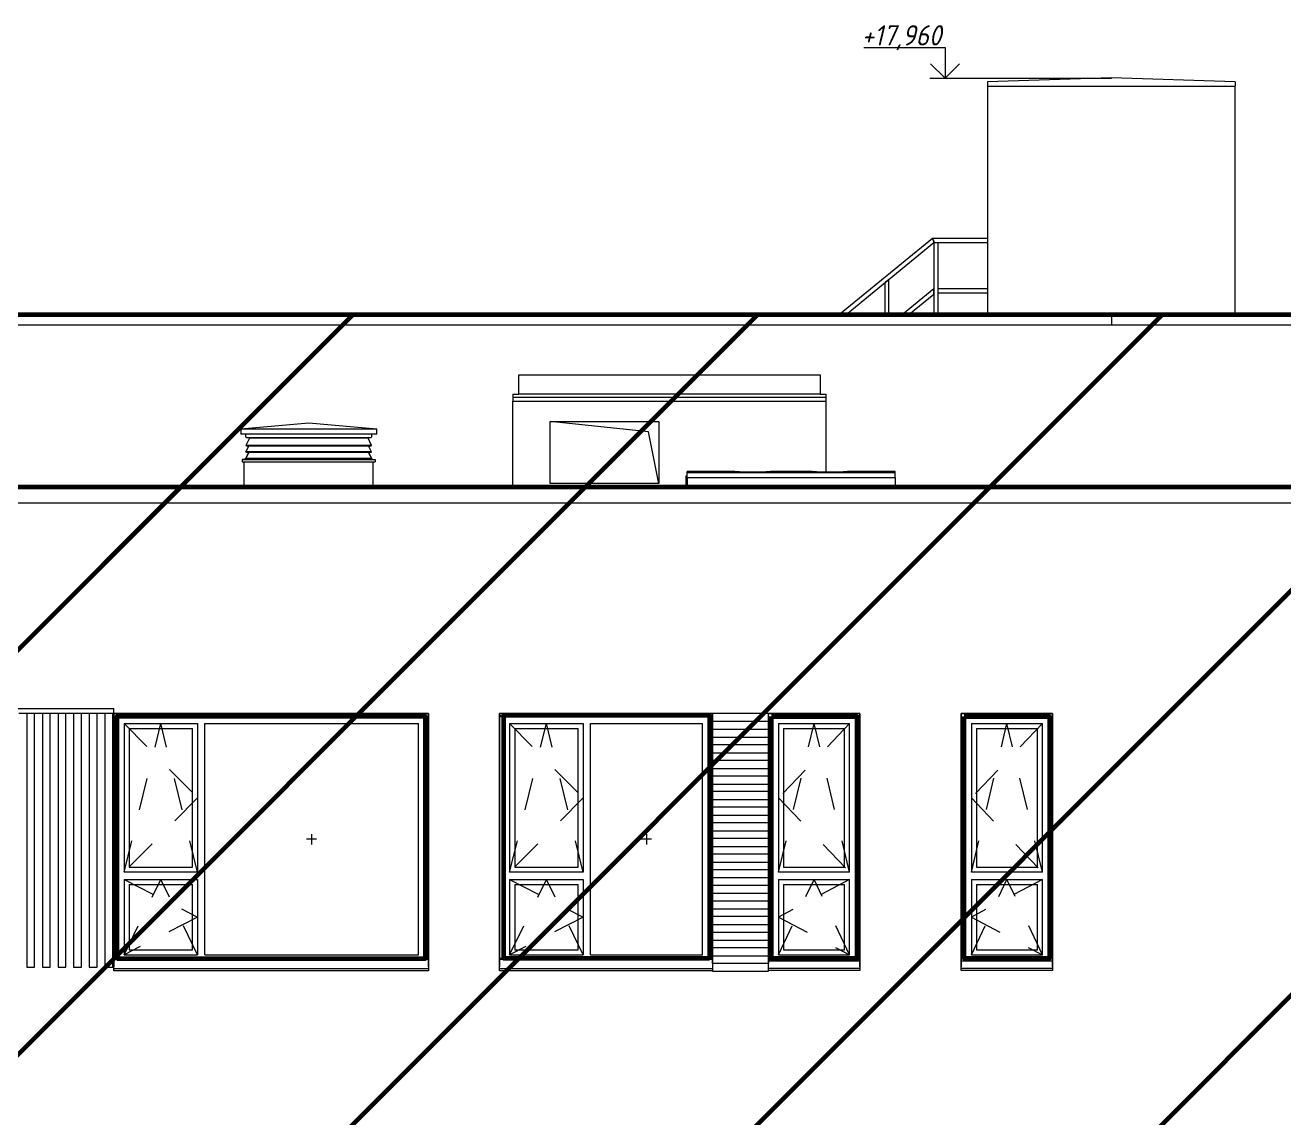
# Model space of a CAD drawing. Header units: millimetres. Extents: x 3914 to 443608, y -156176 to 78197.
# Drawn here: x 96129 to 108533, y 7716 to 18481 of the extents above; entities that cross this region are included whole.
import ezdxf

# ---------------------------------------------------------------- set-up
doc = ezdxf.new("R2010")
doc.units = ezdxf.units.MM
doc.linetypes.add('Штрих', pattern=[635, 317.5, -317.5])
for name, color, linetype, lineweight in [('0) клиннинг', 90, 'Continuous', 60), ('1) Откосы', 102, 'Continuous', 60), ('A-DETL-2', 7, 'Continuous', 5), ('A-DOOR', 7, 'Continuous', 9), ('A-DOOR-1', 7, 'Continuous', 5), ('A-DOOR-FRAM', 7, 'Continuous', 5), ('A-DOOR-HDLN', 7, 'Штрих', 5), ('A-GENM', 7, 'Continuous', 9), ('A-GLAZ-1', 7, 'Continuous', 5), ('A-GLAZ-2', 7, 'Штрих', 5), ('A-ROOF', 7, 'Continuous', 9), ('A-WALL', 7, 'Continuous', 5), ('G-ANNO-DIMS', 7, 'Continuous', 9), ('I-WALL', 7, 'Continuous', 5), ('S-BEAM', 7, 'Continuous', 9)]:
    doc.layers.add(name, color=color, linetype=linetype, lineweight=lineweight)
doc.styles.add('ISOCPEUR_I_3', font='isocpeui.ttf', dxfattribs={"width": 0.9, "height": 200})

msp = doc.modelspace()

# ---------------------------------------------------------------- hatches: boundary and pattern name
at = {"layer": '0) клиннинг'}
h = msp.add_hatch(dxfattribs=at)
h.set_pattern_fill('ANSI31', color=256, scale=888)
h.paths.add_polyline_path([(81106, 15629.9), (132503.7, 15629.9), (132503.7, 13160), (81106, 13160)])
h = msp.add_hatch(dxfattribs=at)
h.set_pattern_fill('ANSI31', color=256, scale=888)
h.paths.add_polyline_path([(164523.7, 13930), (38834, 13930), (38834, -116.1), (164523.7, -116.1)])

# ---------------------------------------------------------------- linework, layer by layer
for points in [[(81106, 15629.9), (132503.7, 15629.9), (132503.7, 13930), (81106, 13930)], [(38834, -116.1), (164523.7, -116.1), (164523.7, 13930), (38834, 13930)]]:
    msp.add_lwpolyline(points, close=True, dxfattribs=at)
at = {"layer": '1) Откосы'}
for points in [[(97033.7, 9285), (100073.7, 9285), (100073.7, 11670), (97033.7, 11670)], [(102873.7, 9285), (100845.2, 9285), (100845.2, 11682.5), (102873.7, 11682.5)], [(103483.7, 11670), (104323.7, 11670), (104323.7, 9285), (103483.7, 9285)], [(105383.7, 11670), (106223.7, 11670), (106223.7, 9285), (105383.7, 9285)]]:
    msp.add_lwpolyline(points, close=True, dxfattribs=at)
at = {"layer": 'A-DETL-2'}
for p, q in [((104393.7, 18259.6), (105193.7, 18259.6)), ((105193.7, 18259.6), (105193.7, 17959.6)), ((105193.7, 17959.6), (105052.2, 18101)), ((105193.7, 17959.6), (105335.1, 18101)), ((105043.7, 17959.6), (106833.7, 17959.6))]:
    msp.add_line(p, q, dxfattribs=at)
at = {"layer": 'A-DOOR'}
for p, q in [((105363.7, 9411), (105353.7, 9411)), ((105353.7, 9391), (105363.7, 9391))]:
    msp.add_line(p, q, dxfattribs=at)
msp.add_arc((105363.7, 9401), 10, 270, 90, dxfattribs=at)
at = {"layer": 'A-DOOR-1'}
msp.add_line((105383.7, 9702.9), (105353.7, 9666.8), dxfattribs=at)
at = {"layer": 'A-DOOR-FRAM'}
for p, q in [((105383.7, 10530), (105353.7, 10530)), ((105353.7, 10460), (105383.7, 10460)), ((105353.7, 10450), (105383.7, 10450))]:
    msp.add_line(p, q, dxfattribs=at)
at = {"layer": 'A-DOOR-HDLN'}
msp.add_line((105353.7, 10500), (105383.7, 10500), dxfattribs=at)
msp.add_line((105353.7, 10500), (105383.7, 10500), dxfattribs=at)
at = {"layer": 'A-GENM'}
for p, q in [((105070.7, 16380.6), (104155, 15629.9)), ((105613.7, 16380.6), (105070.7, 16380.6)), ((105082.2, 16348.6), (105073.6, 16372.6)), ((105073.6, 16372.6), (105082.2, 16348.6)), ((104218.1, 15629.9), (105085, 16340.6)), ((105085, 16340.6), (105085, 15629.9)), ((105085, 16340.6), (105093, 16340.6)), ((105085, 16340.6), (105613.7, 16340.6)), ((105093, 16340.6), (105117, 16340.6)), ((105117, 16340.6), (105125, 16340.6)), ((105125, 15629.9), (105125, 16340.6)), ((104600.7, 15943.6), (104600.7, 15629.9)), ((104632.7, 15969.8), (104608.7, 15950.1)), ((104640.7, 15629.9), (104640.7, 15976.4)), ((105085, 15883.9), (104775.2, 15629.9)), ((105613.7, 15883.9), (105125, 15883.9)), ((105125, 15875.9), (105125, 15883.9)), ((104838.3, 15629.9), (105085, 15832.2)), ((105085, 15842.5), (105085, 15873.6)), ((105125, 15851.9), (105125, 15875.9)), ((105125, 15843.9), (105125, 15851.9)), ((105125, 15843.9), (105613.7, 15843.9)), ((106833.6, 15629.9), (81075, 15629.9)), ((106833.6, 15629.9), (106833.6, 15530)), ((106834.5, 15629.9), (106834.5, 15530)), ((109473.7, 15629.9), (106834.5, 15629.9)), ((81075, 15530), (106833.6, 15530)), ((106834.5, 15530), (109473.7, 15530)), ((38775.6, 13930), (115191.7, 13930)), ((38782.7, 13775.9), (115184.6, 13775.9)), ((100818.5, 11675), (100803.7, 11675)), ((100803.7, 11670), (100819.7, 11670)), ((100869.7, 11700), (100818.5, 11675)), ((100819.7, 11670), (100870.8, 11695)), ((100870.8, 11695), (100939.7, 11695)), ((100939.7, 11695), (100939.7, 11700)), ((102767.7, 11700), (102767.7, 11695)), ((102767.7, 11695), (102836.5, 11695)), ((102836.5, 11695), (102887.7, 11670)), ((102888.8, 11675), (102837.7, 11700)), ((102887.7, 11670), (102903.7, 11670)), ((102903.7, 11675), (102888.8, 11675)), ((103453.7, 11670), (103459.7, 11670)), ((103459.7, 11670), (103459.7, 9258.8)), ((104217.7, 11700), (104217.7, 11695)), ((104217.7, 11695), (104286.5, 11695)), ((104286.5, 11695), (104337.7, 11670)), ((104338.8, 11675), (104287.7, 11700)), ((104337.7, 11670), (104353.7, 11670)), ((104353.7, 11675), (104338.8, 11675)), ((104347.7, 11670), (104353.7, 11670)), ((104347.7, 9258.8), (104347.7, 11670))]:
    msp.add_line(p, q, dxfattribs=at)
at = {"layer": 'A-GENM', "flags": 128}
for points in [[(105073.6, 16372.6), (105072.9, 16374.4), (105072.3, 16376.1), (105071.8, 16377.6), (105071.3, 16378.9), (105071, 16379.8), (105070.8, 16380.4), (105070.7, 16380.6)], [(105070.7, 16380.6), (105070.8, 16380.4), (105071, 16379.8), (105071.3, 16378.9), (105071.8, 16377.6), (105072.3, 16376.1), (105072.9, 16374.4), (105073.6, 16372.6)], [(105085, 16340.6), (105084.9, 16340.8), (105084.7, 16341.4), (105084.4, 16342.4), (105083.9, 16343.6), (105083.4, 16345.1), (105082.8, 16346.8), (105082.2, 16348.6)], [(105082.2, 16348.6), (105082.8, 16346.8), (105083.4, 16345.1), (105083.9, 16343.6), (105084.4, 16342.4), (105084.7, 16341.4), (105084.9, 16340.8), (105085, 16340.6)], [(104608.7, 15950.1), (104606.9, 15948.7), (104605.2, 15947.3), (104603.7, 15946), (104602.5, 15945), (104601.5, 15944.2), (104600.9, 15943.7), (104600.7, 15943.6)], [(104640.7, 15976.4), (104640.5, 15976.2), (104639.9, 15975.7), (104639, 15974.9), (104637.7, 15973.9), (104636.2, 15972.7), (104634.5, 15971.3), (104632.7, 15969.8)], [(105085, 15873.6), (105085, 15875.9), (105085, 15878), (105085, 15880), (105085, 15881.6), (105085, 15882.9), (105085, 15883.6), (105085, 15883.9)], [(105085, 15832.2), (105085, 15832.4), (105085, 15833.2), (105085, 15834.4), (105085, 15836.1), (105085, 15838), (105085, 15840.2), (105085, 15842.5)]]:
    msp.add_lwpolyline(points, dxfattribs=at)
at = {"layer": 'A-GLAZ-1'}
for p, q in [((102272, 14473.3), (101303.7, 14575)), ((102373.7, 13965), (102272, 14473.3)), ((97003.7, 11700), (97003.7, 9202.5)), ((100103.7, 11700), (97003.7, 11700)), ((97033.7, 9285), (97033.7, 11670)), ((97033.7, 11670), (100073.7, 11670)), ((100073.7, 11670), (100073.7, 9285)), ((100103.7, 9202.5), (100103.7, 11700)), ((100803.7, 11700), (100803.7, 9202.5)), ((102903.7, 11700), (100803.7, 11700)), ((100833.7, 9285), (100833.7, 11670)), ((100833.7, 11670), (102873.7, 11670)), ((102873.7, 11670), (102873.7, 9285)), ((104353.7, 11700), (103453.7, 11700)), ((103483.7, 9285), (103483.7, 11670)), ((103483.7, 11670), (104323.7, 11670)), ((104323.7, 11670), (104323.7, 9285)), ((104353.7, 9202.5), (104353.7, 11700)), ((105353.7, 11700), (105353.7, 9202.5)), ((106253.7, 11700), (105353.7, 11700)), ((105383.7, 9285), (105383.7, 11670)), ((105383.7, 11670), (106223.7, 11670)), ((106223.7, 11670), (106223.7, 9285)), ((106253.7, 9202.5), (106253.7, 11700)), ((97103.7, 11600), (97103.7, 10135)), ((97103.7, 11600), (97828.7, 11600)), ((97153.7, 11550), (97153.7, 10185)), ((97153.7, 11550), (97778.7, 11550)), ((97778.7, 10185), (97778.7, 11550)), ((97828.7, 11600), (97828.7, 10135)), ((97898.7, 9320), (97898.7, 11600)), ((97898.7, 11600), (100003.7, 11600)), ((100003.7, 9320), (100003.7, 11600)), ((100903.7, 11600), (100903.7, 10135)), ((100903.7, 11600), (101628.7, 11600)), ((100953.7, 11550), (100953.7, 10185)), ((100953.7, 11550), (101578.7, 11550)), ((101578.7, 10185), (101578.7, 11550)), ((101628.7, 11600), (101628.7, 10135)), ((101698.7, 9320), (101698.7, 11600)), ((101698.7, 11600), (102803.7, 11600)), ((102803.7, 9320), (102803.7, 11600)), ((102903.7, 11543.1), (102903.7, 11623)), ((103453.7, 11623), (103453.7, 11543.1)), ((103553.7, 11600), (103553.7, 10135)), ((103553.7, 11600), (104253.7, 11600)), ((103603.7, 11550), (103603.7, 10185)), ((103603.7, 11550), (104203.7, 11550)), ((104203.7, 10185), (104203.7, 11550)), ((104253.7, 10135), (104253.7, 11600)), ((105453.7, 11600), (105453.7, 10135)), ((105453.7, 11600), (106153.7, 11600)), ((105503.7, 11550), (105503.7, 10185)), ((105503.7, 11550), (106103.7, 11550)), ((106103.7, 10185), (106103.7, 11550)), ((106153.7, 10135), (106153.7, 11600)), ((102903.7, 11389.1), (102903.7, 11466.1)), ((103453.7, 11466.1), (103453.7, 11389.1)), ((102903.7, 11235.1), (102903.7, 11312.1)), ((103453.7, 11312.1), (103453.7, 11235.1)), ((102903.7, 11081.1), (102903.7, 11158.1)), ((103453.7, 11158.1), (103453.7, 11081.1)), ((102903.7, 10929.1), (102903.7, 11004.1)), ((103453.7, 11004.1), (103453.7, 10929.1)), ((102903.7, 10775.1), (102903.7, 10852.1)), ((103453.7, 10852.1), (103453.7, 10775.1)), ((102903.7, 10620.5), (102903.7, 10698.1)), ((103453.7, 10698.1), (103453.7, 10620.5)), ((102903.7, 10467.1), (102903.7, 10543.5)), ((103453.7, 10543.5), (103453.7, 10467.1)), ((99001.2, 10460), (98901.2, 10460)), ((98951.2, 10510), (98951.2, 10410)), ((102301.2, 10460), (102201.2, 10460)), ((102251.2, 10510), (102251.2, 10410)), ((102903.7, 10312.9), (102903.7, 10390.1)), ((103453.7, 10390.1), (103453.7, 10312.9)), ((97153.7, 10185), (97778.7, 10185)), ((100953.7, 10185), (101578.7, 10185)), ((102903.7, 10158.9), (102903.7, 10235.9)), ((103453.7, 10235.9), (103453.7, 10158.9)), ((103603.7, 10185), (104203.7, 10185)), ((105503.7, 10185), (106103.7, 10185)), ((97828.7, 10135), (97103.7, 10135)), ((97103.7, 10065), (97103.7, 9320)), ((97103.7, 10065), (97828.7, 10065)), ((97828.7, 10065), (97828.7, 9320)), ((101628.7, 10135), (100903.7, 10135)), ((100903.7, 10065), (100903.7, 9320)), ((100903.7, 10065), (101628.7, 10065)), ((101628.7, 10065), (101628.7, 9320)), ((102903.7, 10004.8), (102903.7, 10081.9)), ((103453.7, 10081.9), (103453.7, 10004.8)), ((104253.7, 10135), (103553.7, 10135)), ((103553.7, 10065), (103553.7, 9320)), ((103553.7, 10065), (104253.7, 10065)), ((104253.7, 9320), (104253.7, 10065)), ((106153.7, 10135), (105453.7, 10135)), ((105453.7, 10065), (105453.7, 9320)), ((105453.7, 10065), (106153.7, 10065)), ((106153.7, 9320), (106153.7, 10065)), ((97153.7, 10015), (97153.7, 9370)), ((97153.7, 10015), (97778.7, 10015)), ((97778.7, 9370), (97778.7, 10015)), ((100953.7, 10015), (100953.7, 9370)), ((100953.7, 10015), (101578.7, 10015)), ((101578.7, 9370), (101578.7, 10015)), ((102903.7, 9851), (102903.7, 9927.8)), ((103453.7, 9927.8), (103453.7, 9851)), ((103603.7, 10015), (103603.7, 9370)), ((103603.7, 10015), (104203.7, 10015)), ((104203.7, 9370), (104203.7, 10015)), ((105503.7, 10015), (105503.7, 9370)), ((105503.7, 10015), (106103.7, 10015)), ((106103.7, 9370), (106103.7, 10015)), ((102903.7, 9697.5), (102903.7, 9774)), ((103453.7, 9774), (103453.7, 9697.5)), ((102903.7, 9543), (102903.7, 9620.5)), ((103453.7, 9620.5), (103453.7, 9543)), ((102903.7, 9389.1), (102903.7, 9466)), ((103453.7, 9466), (103453.7, 9389.1)), ((97103.7, 9320), (97828.7, 9320)), ((97153.7, 9370), (97778.7, 9370)), ((97898.7, 9320), (100003.7, 9320)), ((100903.7, 9320), (101628.7, 9320)), ((100953.7, 9370), (101578.7, 9370)), ((101698.7, 9320), (102803.7, 9320)), ((102903.7, 9236.4), (102903.7, 9312.1)), ((103453.7, 9312.1), (103453.7, 9236.4)), ((103553.7, 9320), (104253.7, 9320)), ((103603.7, 9370), (104203.7, 9370)), ((105453.7, 9320), (106153.7, 9320)), ((105503.7, 9370), (106103.7, 9370)), ((100103.7, 9285), (97003.7, 9285)), ((100103.7, 9275), (97003.7, 9275)), ((97003.7, 9188), (97003.7, 9202.5)), ((97003.7, 9163), (97003.7, 9188)), ((97003.7, 9188), (100103.7, 9188)), ((100103.7, 9202.5), (100103.7, 9188)), ((100103.7, 9188), (100103.7, 9163)), ((102903.7, 9285), (100803.7, 9285)), ((102903.7, 9275), (100803.7, 9275)), ((100803.7, 9188), (100803.7, 9202.5)), ((100803.7, 9163), (100803.7, 9188)), ((100803.7, 9188), (102903.7, 9188)), ((102903.7, 9193.8), (102903.7, 9188)), ((102903.7, 9188), (102903.7, 9163)), ((103453.7, 9191), (103453.7, 9195.6)), ((103453.7, 9166), (103453.7, 9191)), ((103453.7, 9191), (104353.7, 9191)), ((104347.7, 9285), (103459.7, 9285)), ((104347.7, 9260), (103459.7, 9260)), ((104353.7, 9202.5), (104353.7, 9191)), ((104353.7, 9191), (104353.7, 9166)), ((106253.7, 9285), (105353.7, 9285)), ((106253.7, 9260), (105353.7, 9260)), ((105353.7, 9191), (105353.7, 9202.5)), ((105353.7, 9166), (105353.7, 9191)), ((105353.7, 9191), (106253.7, 9191)), ((106253.7, 9202.5), (106253.7, 9191)), ((106253.7, 9191), (106253.7, 9166)), ((100103.7, 9163), (97003.7, 9163)), ((102903.7, 9163), (100803.7, 9163)), ((104353.7, 9166), (103453.7, 9166)), ((106253.7, 9166), (105353.7, 9166))]:
    msp.add_line(p, q, dxfattribs=at)
at = {"layer": 'A-GLAZ-2'}
for p, q in [((97103.7, 10135), (97466.2, 11600)), ((97103.7, 11600), (97828.7, 10867.5)), ((97828.7, 10135), (97466.2, 11600)), ((100903.7, 10135), (101266.2, 11600)), ((100903.7, 11600), (101628.7, 10867.5)), ((101628.7, 10135), (101266.2, 11600)), ((103553.7, 10135), (103903.7, 11600)), ((104253.7, 11600), (103553.7, 10867.5)), ((104253.7, 10135), (103903.7, 11600)), ((105453.7, 10135), (105803.7, 11600)), ((106153.7, 11600), (105453.7, 10867.5)), ((106153.7, 10135), (105803.7, 11600)), ((97828.7, 10867.5), (97103.7, 10135)), ((101628.7, 10867.5), (100903.7, 10135)), ((103553.7, 10867.5), (104253.7, 10135)), ((105453.7, 10867.5), (106153.7, 10135)), ((97103.7, 9320), (97466.2, 10065)), ((97103.7, 10065), (97828.7, 9692.5)), ((97828.7, 9320), (97466.2, 10065)), ((100903.7, 9320), (101266.2, 10065)), ((100903.7, 10065), (101628.7, 9692.5)), ((101628.7, 9320), (101266.2, 10065)), ((103553.7, 9320), (103903.7, 10065)), ((104253.7, 10065), (103553.7, 9692.5)), ((104253.7, 9320), (103903.7, 10065)), ((105453.7, 9320), (105803.7, 10065)), ((106153.7, 10065), (105453.7, 9692.5)), ((106153.7, 9320), (105803.7, 10065)), ((97828.7, 9692.5), (97103.7, 9320)), ((101628.7, 9692.5), (100903.7, 9320)), ((103553.7, 9692.5), (104253.7, 9320)), ((105453.7, 9692.5), (106153.7, 9320))]:
    msp.add_line(p, q, dxfattribs=at)
at = {"layer": 'A-ROOF'}
for p, q in [((106833.7, 17960.6), (105613.7, 17924)), ((105613.7, 17924), (105613.7, 17880)), ((105613.7, 17880), (108053.7, 17880)), ((108053.7, 17924), (106833.7, 17960.6)), ((108053.7, 17924), (108053.7, 17880)), ((100933.7, 14845.2), (100933.7, 14775)), ((104023.7, 14814), (100933.7, 14814)), ((100933.7, 14775), (104023.7, 14775)), ((104023.7, 14775), (104023.7, 14845.2)), ((102653.7, 14025), (102653.7, 14082.2)), ((103123.7, 14082.2), (102653.7, 14082.2)), ((104703.7, 14069), (102653.7, 14069)), ((102653.7, 14025), (104703.7, 14025)), ((103128.7, 14080.9), (103123.7, 14082.2)), ((103143.7, 14079.8), (103128.7, 14080.9)), ((103167.7, 14078.7), (103143.7, 14079.8)), ((103199.2, 14077.9), (103167.7, 14078.7)), ((103236.6, 14077.3), (103199.2, 14077.9)), ((103277.6, 14077), (103236.6, 14077.3)), ((103319.7, 14077), (103277.6, 14077)), ((103360.7, 14077.3), (103319.7, 14077)), ((103398.1, 14077.9), (103360.7, 14077.3)), ((103429.6, 14078.7), (103398.1, 14077.9)), ((103453.6, 14079.8), (103429.6, 14078.7)), ((103468.6, 14080.9), (103453.6, 14079.8)), ((103473.7, 14082.2), (103468.6, 14080.9)), ((103883.7, 14082.2), (103473.7, 14082.2)), ((103888.7, 14080.9), (103883.7, 14082.2)), ((103903.7, 14079.8), (103888.7, 14080.9)), ((103927.7, 14078.7), (103903.7, 14079.8)), ((103959.2, 14077.9), (103927.7, 14078.7)), ((103996.6, 14077.3), (103959.2, 14077.9)), ((104037.6, 14077), (103996.6, 14077.3)), ((104079.7, 14077), (104037.6, 14077)), ((104120.7, 14077.3), (104079.7, 14077)), ((104158.1, 14077.9), (104120.7, 14077.3)), ((104189.6, 14078.7), (104158.1, 14077.9)), ((104213.6, 14079.8), (104189.6, 14078.7)), ((104228.6, 14080.9), (104213.6, 14079.8)), ((104233.7, 14082.2), (104228.6, 14080.9)), ((104703.7, 14082.2), (104233.7, 14082.2)), ((104703.7, 14025), (104703.7, 14082.2))]:
    msp.add_line(p, q, dxfattribs=at)
at = {"layer": 'A-WALL'}
for p, q in [((105613.7, 17880), (105613.7, 15629.9)), ((108053.7, 15629.9), (108053.7, 17880)), ((100993.7, 14845.2), (100993.7, 15035)), ((100993.7, 15035), (103963.7, 15035)), ((103963.7, 15035), (103963.7, 14845.2)), ((100933.7, 14845.2), (100993.7, 14845.2)), ((100933.7, 13930), (100933.7, 14775)), ((103963.7, 14845.2), (104023.7, 14845.2)), ((104023.7, 14077.1), (104023.7, 14775)), ((101303.7, 13965), (101303.7, 14575)), ((101303.7, 14575), (102373.7, 14575)), ((102373.7, 14575), (102373.7, 13965)), ((98288.7, 13930), (98288.7, 14178.1)), ((99558.7, 13930), (99558.7, 14178.1)), ((102643.7, 13930), (102643.7, 14040)), ((102643.7, 14040), (102653.7, 14040)), ((102653.7, 14025), (102653.7, 13930)), ((104703.7, 14025), (104703.7, 13930)), ((102373.7, 13965), (101303.7, 13965)), ((95820.7, 11748), (97003.7, 11748)), ((96145, 11700), (96068, 11700)), ((96299, 11700), (96222, 11700)), ((96453, 11700), (96376, 11700)), ((96607, 11700), (96530, 11700)), ((96761, 11700), (96684, 11700)), ((96915, 11700), (96838, 11700)), ((96992, 11700), (100103.7, 11700)), ((97003.7, 9202.5), (97003.7, 11748)), ((100103.7, 11700), (100103.7, 9202.5)), ((100803.7, 9202.5), (100803.7, 11700)), ((100803.7, 11700), (102903.7, 11700)), ((103453.7, 11700), (104353.7, 11700)), ((104353.7, 11700), (104353.7, 9202.5)), ((105353.7, 11700), (106253.7, 11700)), ((105353.7, 9202.5), (105353.7, 11700)), ((105353.7, 9202.5), (105353.7, 11700)), ((106253.7, 11700), (106253.7, 9202.5)), ((102903.7, 11623), (102903.7, 11543.1)), ((103453.7, 11543.1), (103453.7, 11623)), ((102903.7, 11466.1), (102903.7, 11389.1)), ((103453.7, 11389.1), (103453.7, 11466.1)), ((102903.7, 11312.1), (102903.7, 11235.1)), ((103453.7, 11235.1), (103453.7, 11312.1)), ((102903.7, 11158.1), (102903.7, 11081.1)), ((103453.7, 11081.1), (103453.7, 11158.1)), ((102903.7, 11004.1), (102903.7, 10929.1)), ((103453.7, 10929.1), (103453.7, 11004.1)), ((102903.7, 10852.1), (102903.7, 10775.1)), ((103453.7, 10775.1), (103453.7, 10852.1)), ((102903.7, 10698.1), (102903.7, 10620.5)), ((103453.7, 10620.5), (103453.7, 10698.1)), ((102903.7, 10543.5), (102903.7, 10467.1)), ((103453.7, 10467.1), (103453.7, 10543.5)), ((102903.7, 10390.1), (102903.7, 10312.9)), ((103453.7, 10312.9), (103453.7, 10390.1)), ((102903.7, 10235.9), (102903.7, 10158.9)), ((103453.7, 10158.9), (103453.7, 10235.9)), ((102903.7, 10081.9), (102903.7, 10004.8)), ((103453.7, 10004.8), (103453.7, 10081.9)), ((102903.7, 9927.8), (102903.7, 9851)), ((103453.7, 9851), (103453.7, 9927.8)), ((102903.7, 9774), (102903.7, 9697.5)), ((103453.7, 9697.5), (103453.7, 9774)), ((102903.7, 9620.5), (102903.7, 9543)), ((103453.7, 9543), (103453.7, 9620.5)), ((102903.7, 9466), (102903.7, 9389.1)), ((103453.7, 9389.1), (103453.7, 9466)), ((102903.7, 9312.1), (102903.7, 9236.4)), ((103453.7, 9236.4), (103453.7, 9312.1))]:
    msp.add_line(p, q, dxfattribs=at)
at = {"layer": 'I-WALL'}
for p, q in [((100993.7, 14847.6), (103963.7, 14847.6)), ((96222, 11700), (96145, 11700)), ((96145, 11700), (96145, 9200)), ((96222, 9200), (96222, 11700)), ((96376, 11700), (96299, 11700)), ((96299, 11700), (96299, 9200)), ((96376, 9200), (96376, 11700)), ((96530, 11700), (96453, 11700)), ((96453, 11700), (96453, 9200)), ((96530, 9200), (96530, 11700)), ((96684, 11700), (96607, 11700)), ((96607, 11700), (96607, 9200)), ((96684, 9200), (96684, 11700)), ((96838, 11700), (96761, 11700)), ((96761, 11700), (96761, 9200)), ((96838, 9200), (96838, 11700)), ((96992, 11700), (96915, 11700)), ((96915, 11700), (96915, 9200)), ((96992, 9200), (96992, 11700)), ((103453.7, 11700), (102903.7, 11700)), ((102903.7, 11700), (102903.7, 11623)), ((103453.7, 11623), (103453.7, 11700)), ((102903.7, 11623), (103453.7, 11623)), ((103453.7, 11543.1), (102903.7, 11543.1)), ((102903.7, 11543.1), (102903.7, 11466.1)), ((103453.7, 11466.1), (103453.7, 11543.1)), ((102903.7, 11466.1), (103453.7, 11466.1)), ((103453.7, 11389.1), (102903.7, 11389.1)), ((102903.7, 11389.1), (102903.7, 11312.1)), ((102903.7, 11312.1), (103453.7, 11312.1)), ((103453.7, 11312.1), (103453.7, 11389.1)), ((103453.7, 11235.1), (102903.7, 11235.1)), ((102903.7, 11235.1), (102903.7, 11158.1)), ((103453.7, 11158.1), (103453.7, 11235.1)), ((102903.7, 11158.1), (103453.7, 11158.1)), ((103453.7, 11081.1), (102903.7, 11081.1)), ((102903.7, 11081.1), (102903.7, 11004.1)), ((103453.7, 11004.1), (103453.7, 11081.1)), ((102903.7, 11004.1), (103453.7, 11004.1)), ((103453.7, 10929.1), (102903.7, 10929.1)), ((102903.7, 10929.1), (102903.7, 10852.1)), ((103453.7, 10852.1), (103453.7, 10929.1)), ((102903.7, 10852.1), (103453.7, 10852.1)), ((103453.7, 10775.1), (102903.7, 10775.1)), ((102903.7, 10775.1), (102903.7, 10698.1)), ((102903.7, 10698.1), (103453.7, 10698.1)), ((103453.7, 10698.1), (103453.7, 10775.1)), ((103453.7, 10620.5), (102903.7, 10620.5)), ((102903.7, 10620.5), (102903.7, 10543.5)), ((102903.7, 10543.5), (103453.7, 10543.5)), ((103453.7, 10543.5), (103453.7, 10620.5)), ((103453.7, 10467.1), (102903.7, 10467.1)), ((102903.7, 10467.1), (102903.7, 10390.1)), ((103453.7, 10390.1), (103453.7, 10467.1)), ((102903.7, 10390.1), (103453.7, 10390.1)), ((103453.7, 10312.9), (102903.7, 10312.9)), ((102903.7, 10312.9), (102903.7, 10235.9)), ((103453.7, 10235.9), (103453.7, 10312.9)), ((102903.7, 10235.9), (103453.7, 10235.9)), ((103453.7, 10158.9), (102903.7, 10158.9)), ((102903.7, 10158.9), (102903.7, 10081.9)), ((102903.7, 10081.9), (103453.7, 10081.9)), ((103453.7, 10081.9), (103453.7, 10158.9)), ((103453.7, 10004.8), (102903.7, 10004.8)), ((102903.7, 10004.8), (102903.7, 9927.8)), ((102903.7, 9927.8), (103453.7, 9927.8)), ((103453.7, 9927.8), (103453.7, 10004.8)), ((103453.7, 9851), (102903.7, 9851)), ((102903.7, 9851), (102903.7, 9774)), ((103453.7, 9774), (103453.7, 9851)), ((102903.7, 9774), (103453.7, 9774)), ((103453.7, 9697.5), (102903.7, 9697.5)), ((102903.7, 9697.5), (102903.7, 9620.5)), ((103453.7, 9620.5), (103453.7, 9697.5)), ((102903.7, 9620.5), (103453.7, 9620.5)), ((103453.7, 9543), (102903.7, 9543)), ((102903.7, 9543), (102903.7, 9466)), ((102903.7, 9466), (103453.7, 9466)), ((103453.7, 9466), (103453.7, 9543)), ((103453.7, 9389.1), (102903.7, 9389.1)), ((102903.7, 9389.1), (102903.7, 9312.1)), ((102903.7, 9312.1), (103453.7, 9312.1)), ((103453.7, 9312.1), (103453.7, 9389.1)), ((96145, 9200), (96222, 9200)), ((96299, 9200), (96376, 9200)), ((96453, 9200), (96530, 9200)), ((96607, 9200), (96684, 9200)), ((96761, 9200), (96838, 9200)), ((96915, 9200), (96992, 9200)), ((103453.7, 9236.4), (102903.7, 9236.4)), ((102903.7, 9236.4), (102903.7, 9193.8)), ((103453.7, 9195.6), (103453.7, 9236.4)), ((102903.7, 9163), (102903.7, 9159.4)), ((102903.7, 9159.4), (103453.7, 9159.4)), ((103453.7, 9159.4), (103453.7, 9166))]:
    msp.add_line(p, q, dxfattribs=at)
at = {"layer": 'S-BEAM'}
for p, q in [((98923.7, 14558.6), (98253.7, 14500)), ((99593.7, 14500), (98923.7, 14558.6)), ((98253.7, 14500), (98253.7, 14450)), ((99593.7, 14500), (98253.7, 14500)), ((99593.7, 14450), (98253.7, 14450)), ((98303.7, 14426), (98303.7, 14450)), ((98339.1, 14412.1), (98305.3, 14339.6)), ((98309.7, 14420), (99537.7, 14420)), ((99508.2, 14412.1), (98339.1, 14412.1)), ((99542, 14339.6), (99508.2, 14412.1)), ((99543.7, 14450), (99543.7, 14426)), ((99593.7, 14450), (99593.7, 14500)), ((98305.3, 14339.6), (98309.8, 14337.5)), ((99542, 14339.6), (98305.3, 14339.6)), ((98305.3, 14275.9), (98334.1, 14337.5)), ((98334.1, 14337.5), (98305.3, 14275.9)), ((98309.8, 14273.7), (98305.3, 14275.9)), ((98305.3, 14275.9), (98309.8, 14273.7)), ((99542, 14275.9), (98305.3, 14275.9)), ((98305.3, 14212.1), (98334.1, 14273.7)), ((98334.1, 14273.7), (98305.3, 14212.1)), ((98309.8, 14337.5), (99537.5, 14337.5)), ((98309.8, 14273.7), (99537.5, 14273.7)), ((99542, 14275.9), (99513.3, 14337.5)), ((99513.3, 14273.7), (99542, 14212.1)), ((99542, 14212.1), (99513.3, 14273.7)), ((99537.5, 14337.5), (99542, 14339.6)), ((99537.5, 14273.7), (99542, 14275.9)), ((98334.1, 14210), (98268.7, 14203.1)), ((98268.7, 14203.1), (99578.7, 14203.1)), ((98268.7, 14203.1), (98268.7, 14178.1)), ((98268.7, 14178.1), (99578.7, 14178.1)), ((98309.8, 14210), (98305.3, 14212.1)), ((98305.3, 14212.1), (98309.8, 14210)), ((99542, 14212.1), (98305.3, 14212.1)), ((98309.8, 14210), (99537.5, 14210)), ((99513.2, 14210), (99578.7, 14203.1)), ((99542, 14212.1), (99537.5, 14210)), ((99537.5, 14210), (99542, 14212.1)), ((99578.7, 14203.1), (99578.7, 14178.1))]:
    msp.add_line(p, q, dxfattribs=at)
at = {"layer": 'S-BEAM', "flags": 128}
for points in [[(98309.7, 14420), (98308.3, 14420.2), (98307, 14420.6), (98305.9, 14421.3), (98305, 14422.3), (98304.2, 14423.4), (98303.8, 14424.7), (98303.7, 14426)], [(99543.7, 14426), (99543.5, 14424.7), (99543.1, 14423.4), (99542.3, 14422.3), (99541.4, 14421.3), (99540.3, 14420.6), (99539, 14420.2), (99537.7, 14420)]]:
    msp.add_lwpolyline(points, dxfattribs=at)

# ---------------------------------------------------------------- texts
at = {"layer": 'G-ANNO-DIMS', "style": 'ISOCPEUR_I_3', "width": 0.9}
msp.add_text('+17,960', height=200, dxfattribs=at).set_placement((104371.4, 18280.9))

doc.saveas('drawing.dxf')
